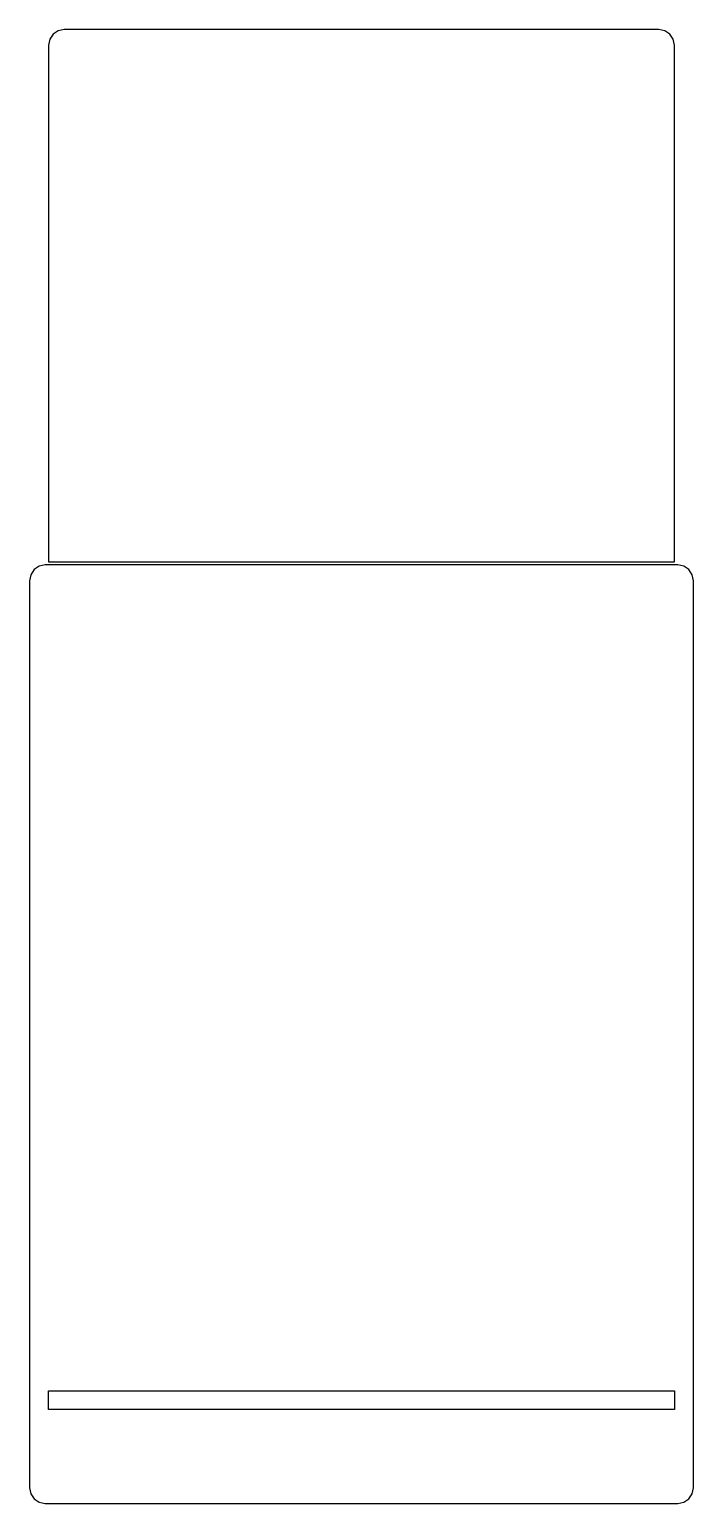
# Model space of a CAD drawing. Header units: metres. Extents: x 0 to 210, y 0 to 466.
import ezdxf

# ---------------------------------------------------------------- set-up
doc = ezdxf.new("R2010")
doc.units = ezdxf.units.M

msp = doc.modelspace()

# ---------------------------------------------------------------- linework, layer by layer
for p, q in [((11, 466.437), (9.08658, 466.056)), ((199, 466.437), (11, 466.437)), ((200.913, 466.056), (199, 466.437)), ((6.3806, 463.35), (6, 461.437)), ((7.46446, 464.973), (6.3806, 463.35)), ((9.08658, 466.056), (7.46446, 464.973)), ((202.536, 464.973), (200.913, 466.056)), ((203.619, 463.35), (202.536, 464.973)), ((204, 461.437), (203.619, 463.35)), ((6, 461.437), (6, 298)), ((204, 298), (204, 461.437)), ((0.3806, 293.913), (0, 292)), ((1.46446, 295.536), (0.3806, 293.913)), ((3.08658, 296.619), (1.46446, 295.536)), ((5, 297), (3.08658, 296.619)), ((205, 297), (5, 297)), ((6, 298), (204, 298)), ((206.913, 296.619), (205, 297)), ((208.536, 295.536), (206.913, 296.619)), ((209.619, 293.913), (208.536, 295.536)), ((210, 292), (209.619, 293.913)), ((0, 292), (0, 5)), ((210, 5), (210, 292)), ((6, 29.7), (6, 35.7)), ((6, 35.7), (204, 35.7)), ((204, 35.7), (204, 29.7)), ((204, 29.7), (6, 29.7)), ((0, 5), (0.3806, 3.08658)), ((209.619, 3.08658), (210, 5)), ((0.3806, 3.08658), (1.46446, 1.46446)), ((1.46446, 1.46446), (3.08658, 0.3806)), ((3.08658, 0.3806), (5, 0)), ((5, 0), (205, 0)), ((205, 0), (206.913, 0.3806)), ((206.913, 0.3806), (208.536, 1.46446)), ((208.536, 1.46446), (209.619, 3.08658))]:
    msp.add_line(p, q)

doc.saveas('drawing.dxf')
